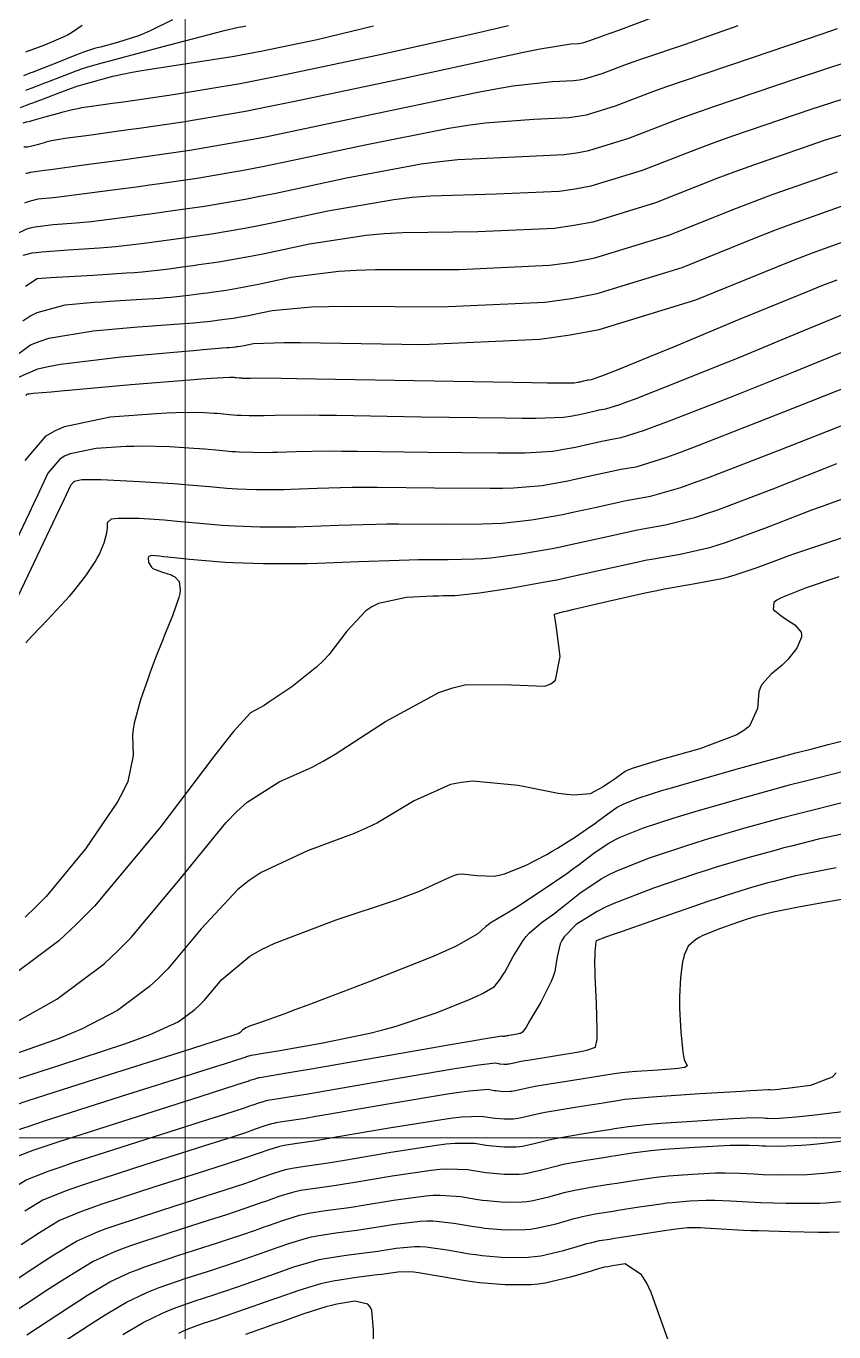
# Model space of a CAD drawing. Header units: metres. Extents: x 837475 to 838479, y 1189012 to 1191015.
# Drawn here: x 837667.1 to 837715, y 1190202.4 to 1190279.8 of the extents above; entities that cross this region are included whole.
import ezdxf

# ---------------------------------------------------------------- set-up
doc = ezdxf.new("R2010")
doc.units = ezdxf.units.M
doc.header["$LTSCALE"] = 0.3
doc.layers.add('COORD', color=7, linetype='Continuous', lineweight=20)
doc.layers.add('COTAS 10', color=1, linetype='Continuous')
doc.layers.add('COTAS INT', color=252, linetype='Continuous')

msp = doc.modelspace()

# ---------------------------------------------------------------- linework, layer by layer
at = {"layer": 'COORD'}
for p, q in [((837676.514, 1189013.872), (837676.514, 1191013.872)), ((837476.514, 1190213.872), (838476.514, 1190213.872))]:
    msp.add_line(p, q, dxfattribs=at)
at = {"layer": 'COTAS 10'}
for points in [[(837666.744, 1190275.005), (837667.134, 1190275.154), (837667.288, 1190275.213), (837667.464, 1190275.279), (837668.266, 1190275.582), (837669.065, 1190275.884), (837669.238, 1190275.949), (837669.39, 1190276.007), (837669.764, 1190276.152), (837670.045, 1190276.252), (837670.138, 1190276.282), (837670.237, 1190276.312), (837670.65, 1190276.431), (837671.168, 1190276.572), (837671.334, 1190276.617), (837671.509, 1190276.664), (837672.22, 1190276.855), (837673.363, 1190277.095), (837673.81, 1190277.174), (837674.313, 1190277.257), (837676.604, 1190277.604), (837679.409, 1190278.056), (837680.237, 1190278.207), (837681.087, 1190278.369), (837684.344, 1190279.045), (837687.678, 1190279.846)], [(837666.451, 1190267.486), (837667.106, 1190267.803), (837667.337, 1190267.869), (837667.588, 1190267.925), (837668.673, 1190268.051), (837670.044, 1190268.154), (837670.476, 1190268.197), (837670.93, 1190268.245), (837672.761, 1190268.471), (837674.713, 1190268.736), (837675.245, 1190268.809), (837675.772, 1190268.882), (837677.644, 1190269.147), (837680.06, 1190269.564), (837680.93, 1190269.734), (837681.889, 1190269.927), (837686.078, 1190270.82), (837690.508, 1190271.65), (837691.617, 1190271.803), (837692.676, 1190271.923), (837696.078, 1190272.079), (837698.981, 1190272.211), (837699.725, 1190272.316), (837700.443, 1190272.45), (837702.821, 1190273.18), (837705.699, 1190274.287), (837706.732, 1190274.658), (837707.868, 1190275.059), (837712.821, 1190276.74), (837717.405, 1190278.246)], [(837666.571, 1190258.972), (837667.772, 1190259.503), (837668.379, 1190259.638), (837669.104, 1190259.769), (837672.71, 1190260.201), (837676.293, 1190260.525), (837677.004, 1190260.589), (837677.592, 1190260.641), (837678.7, 1190260.732), (837678.985, 1190260.75), (837679.055, 1190260.755), (837679.122, 1190260.761), (837679.33, 1190260.784), (837679.511, 1190260.809), (837679.56, 1190260.815), (837679.609, 1190260.822), (837679.782, 1190260.847), (837680.006, 1190260.885), (837680.086, 1190260.901), (837680.175, 1190260.919), (837680.563, 1190261.002), (837682.364, 1190261.051), (837683.344, 1190261.048), (837684.532, 1190261.037), (837690.563, 1190260.939), (837697.548, 1190261.257), (837699.338, 1190261.508), (837701.066, 1190261.831), (837706.79, 1190263.587), (837711.558, 1190265.535), (837712.685, 1190265.979), (837713.727, 1190266.381), (837716.79, 1190267.486)], [(837667.049, 1190243.237), (837667.211, 1190243.423), (837667.404, 1190243.635), (837668.35, 1190244.62), (837669.394, 1190245.719), (837669.647, 1190246.004), (837669.885, 1190246.28), (837670.615, 1190247.205), (837671.163, 1190248.036), (837671.286, 1190248.252), (837671.397, 1190248.463), (837671.692, 1190249.174), (837671.853, 1190249.769), (837671.878, 1190249.907), (837671.895, 1190250.032), (837671.888, 1190250.385), (837672.139, 1190250.589), (837672.32, 1190250.62), (837672.548, 1190250.641), (837673.771, 1190250.624), (837675.257, 1190250.526), (837675.651, 1190250.495), (837676.037, 1190250.463), (837677.369, 1190250.335), (837678.695, 1190250.218), (837679.077, 1190250.193), (837679.467, 1190250.171), (837680.931, 1190250.12), (837682.561, 1190250.116), (837683.055, 1190250.124), (837683.568, 1190250.136), (837685.574, 1190250.213), (837687.808, 1190250.286), (837688.464, 1190250.296), (837689.137, 1190250.301), (837691.7, 1190250.281), (837694.146, 1190250.289), (837694.743, 1190250.312), (837695.307, 1190250.343), (837697.055, 1190250.529), (837698.573, 1190250.795), (837698.991, 1190250.876), (837699.408, 1190250.96), (837700.907, 1190251.292), (837702.307, 1190251.607), (837702.662, 1190251.68), (837703.002, 1190251.747), (837704.112, 1190251.942), (837705.9, 1190252.453), (837706.668, 1190252.72), (837707.553, 1190253.042), (837711.736, 1190254.659), (837715.807, 1190256.274)], [(837665.486, 1190217.026), (837669.134, 1190218.192), (837672.926, 1190219.444), (837673.733, 1190219.732), (837674.436, 1190219.996), (837676.096, 1190220.738), (837677.083, 1190221.476), (837677.361, 1190221.737), (837677.641, 1190222.022), (837678.67, 1190223.256), (837680.346, 1190224.646), (837681.034, 1190225.03), (837681.819, 1190225.414), (837685.466, 1190226.796), (837689.038, 1190227.993), (837689.776, 1190228.261), (837690.405, 1190228.501), (837691.773, 1190229.135), (837692.488, 1190229.457), (837692.705, 1190229.5), (837692.931, 1190229.523), (837693.817, 1190229.44), (837694.831, 1190229.398), (837695.137, 1190229.447), (837695.455, 1190229.523), (837696.696, 1190230.016), (837697.952, 1190230.684), (837698.279, 1190230.87), (837698.596, 1190231.056), (837699.669, 1190231.731), (837700.577, 1190232.352), (837700.791, 1190232.504), (837700.989, 1190232.648), (837701.569, 1190233.096), (837702.135, 1190233.476), (837702.325, 1190233.578), (837702.529, 1190233.677), (837703.384, 1190234.021), (837704.85, 1190234.486), (837705.439, 1190234.661), (837706.108, 1190234.857), (837709.185, 1190235.732), (837712.734, 1190236.7), (837713.7, 1190236.954), (837714.659, 1190237.202), (837718.065, 1190238.048)], [(837718.912, 1190228.625), (837714.424, 1190227.826), (837713.534, 1190227.665), (837712.797, 1190227.531), (837711.406, 1190227.264), (837711.006, 1190227.165), (837710.893, 1190227.136), (837710.78, 1190227.106), (837710.363, 1190226.992), (837709.784, 1190226.813), (837709.568, 1190226.742), (837709.327, 1190226.661), (837708.259, 1190226.292), (837707.22, 1190225.868), (837706.998, 1190225.753), (837706.805, 1190225.639), (837706.347, 1190225.235), (837706.112, 1190224.707), (837706.059, 1190224.515), (837706.012, 1190224.304), (837705.887, 1190223.373), (837705.835, 1190222.234), (837705.834, 1190221.891), (837705.839, 1190221.535), (837705.904, 1190220.15), (837706.026, 1190218.951), (837706.066, 1190218.713), (837706.109, 1190218.516), (837706.287, 1190218.144), (837706.142, 1190218.04), (837705.981, 1190218.011), (837705.768, 1190217.983), (837704.56, 1190217.883), (837703.283, 1190217.799), (837703.026, 1190217.78), (837702.81, 1190217.764), (837702.382, 1190217.725), (837701.845, 1190217.641), (837701.221, 1190217.543), (837699.503, 1190217.273), (837697.743, 1190216.987), (837697.376, 1190216.923), (837697.061, 1190216.866), (837696.357, 1190216.713), (837695.99, 1190216.629), (837695.888, 1190216.615), (837695.786, 1190216.605), (837695.415, 1190216.602), (837695.044, 1190216.634), (837694.943, 1190216.647), (837694.841, 1190216.66), (837694.48, 1190216.723), (837693.349, 1190216.634), (837692.763, 1190216.552), (837692.059, 1190216.446), (837688.53, 1190215.858), (837684.972, 1190215.244), (837684.249, 1190215.122), (837683.641, 1190215.021), (837682.39, 1190214.829), (837681.893, 1190214.752), (837681.759, 1190214.723), (837681.627, 1190214.692), (837681.165, 1190214.552), (837680.715, 1190214.393), (837680.592, 1190214.349), (837680.468, 1190214.306), (837680.025, 1190214.151), (837678.859, 1190213.77), (837678.28, 1190213.585), (837677.589, 1190213.364), (837674.169, 1190212.28), (837670.711, 1190211.157), (837669.996, 1190210.912), (837669.387, 1190210.697), (837668.066, 1190210.16), (837667, 1190209.509)], [(837668.788, 1190201.436), (837670.835, 1190202.776), (837671.314, 1190203.08), (837671.754, 1190203.356), (837673.027, 1190204.108), (837674.191, 1190204.669), (837674.562, 1190204.823), (837674.956, 1190204.977), (837676.555, 1190205.53), (837678.15, 1190206.041), (837678.541, 1190206.169), (837678.91, 1190206.291), (837680.058, 1190206.68), (837681.066, 1190207.034), (837681.347, 1190207.132), (837681.629, 1190207.232), (837682.653, 1190207.594), (837683.706, 1190207.912), (837684.007, 1190207.984), (837684.311, 1190208.049), (837685.443, 1190208.224), (837686.684, 1190208.382), (837687.057, 1190208.436), (837687.443, 1190208.495), (837688.946, 1190208.742), (837690.45, 1190208.919), (837690.836, 1190208.933), (837691.21, 1190208.932), (837692.452, 1190208.8), (837693.62, 1190208.599), (837693.946, 1190208.554), (837694.274, 1190208.514), (837695.469, 1190208.41), (837696.668, 1190208.42), (837696.998, 1190208.452), (837697.327, 1190208.498), (837698.51, 1190208.769), (837699.581, 1190209.074), (837699.841, 1190209.141), (837700.084, 1190209.2), (837700.829, 1190209.35), (837701.617, 1190209.475), (837701.889, 1190209.518), (837702.182, 1190209.564), (837703.434, 1190209.764), (837704.749, 1190209.956), (837705.083, 1190209.998), (837705.403, 1190210.035), (837706.449, 1190210.128), (837707.403, 1190210.164), (837707.665, 1190210.165), (837707.926, 1190210.162), (837708.861, 1190210.119), (837709.932, 1190210.057), (837710.28, 1190210.041), (837710.649, 1190210.027), (837712.164, 1190209.982), (837713.738, 1190209.98), (837714.144, 1190209.993), (837714.536, 1190210.012), (837715.847, 1190210.128)]]:
    msp.add_lwpolyline(points, dxfattribs=at)
at = {"layer": 'COTAS INT'}
for points in [[(837675.758, 1190280.205), (837674.438, 1190279.552), (837674.081, 1190279.4), (837673.728, 1190279.26), (837672.486, 1190278.855), (837671.49, 1190278.589), (837671.292, 1190278.537), (837671.128, 1190278.493), (837670.82, 1190278.41), (837670.47, 1190278.28), (837670.281, 1190278.207), (837670.051, 1190278.118), (837668.887, 1190277.66), (837667.715, 1190277.198), (837667.481, 1190277.106), (837667.286, 1190277.03), (837666.907, 1190276.882)], [(837704.306, 1190280.365), (837702.208, 1190279.56), (837701.305, 1190279.254), (837701.103, 1190279.183), (837700.921, 1190279.119), (837700.44, 1190278.935), (837700.069, 1190278.821), (837699.957, 1190278.8), (837699.841, 1190278.784), (837699.388, 1190278.763), (837697.563, 1190278.455), (837696.582, 1190278.256), (837695.394, 1190278.01), (837689.388, 1190276.711), (837682.917, 1190275.331), (837681.437, 1190275.033), (837680.092, 1190274.771), (837676.361, 1190274.127), (837673.771, 1190273.759), (837673.146, 1190273.671), (837672.562, 1190273.59), (837670.783, 1190273.346), (837669.521, 1190273.173), (837669.263, 1190273.136), (837669.044, 1190273.103), (837668.581, 1190273.024), (837668.325, 1190272.959), (837668.236, 1190272.935), (837668.14, 1190272.909), (837667.729, 1190272.792), (837667.328, 1190272.688), (837667.238, 1190272.669), (837667.157, 1190272.655), (837666.942, 1190272.641)], [(837666.904, 1190274.088), (837667.092, 1190274.157), (837667.318, 1190274.198), (837667.433, 1190274.227), (837667.571, 1190274.263), (837668.261, 1190274.457), (837669.009, 1190274.67), (837669.184, 1190274.718), (837669.345, 1190274.761), (837669.811, 1190274.88), (837670.233, 1190274.968), (837670.367, 1190274.992), (837670.508, 1190275.015), (837671.078, 1190275.099), (837672.198, 1190275.255), (837672.686, 1190275.324), (837673.251, 1190275.404), (837675.933, 1190275.787), (837679.761, 1190276.431), (837681.048, 1190276.677), (837682.433, 1190276.951), (837688.258, 1190278.184), (837693.643, 1190279.389), (837694.752, 1190279.646), (837695.694, 1190279.87)], [(837667, 1190269.352), (837667.184, 1190269.431), (837667.778, 1190269.573), (837668.667, 1190269.657), (837669.037, 1190269.7), (837669.462, 1190269.751), (837671.447, 1190270.009), (837673.754, 1190270.321), (837674.382, 1190270.408), (837675.005, 1190270.494), (837677.216, 1190270.807), (837680.071, 1190271.3), (837681.099, 1190271.5), (837682.232, 1190271.728), (837687.181, 1190272.784), (837692.137, 1190273.77), (837693.272, 1190273.954), (837694.305, 1190274.1), (837697.181, 1190274.307), (837699.268, 1190274.402), (837699.802, 1190274.477), (837700.318, 1190274.574), (837702.028, 1190275.098), (837704.242, 1190275.942), (837705.076, 1190276.24), (837706.006, 1190276.565), (837710.165, 1190277.972), (837714.298, 1190279.369), (837715.212, 1190279.688)], [(837670.39, 1190279.871), (837669.757, 1190279.422), (837669.528, 1190279.296), (837669.275, 1190279.169), (837668.166, 1190278.708), (837667.023, 1190278.288)], [(837667.047, 1190276.027), (837667.587, 1190276.232), (837668.176, 1190276.457), (837668.36, 1190276.528), (837668.553, 1190276.603), (837669.326, 1190276.906), (837670.048, 1190277.185), (837670.209, 1190277.244), (837670.354, 1190277.296), (837670.735, 1190277.421), (837671.586, 1190277.649), (837672.026, 1190277.767), (837672.555, 1190277.908), (837675.204, 1190278.615), (837677.852, 1190279.315), (837678.38, 1190279.452), (837678.819, 1190279.564), (837679.663, 1190279.763), (837679.941, 1190279.807), (837680.023, 1190279.822), (837680.108, 1190279.838)], [(837667.055, 1190271.099), (837667.094, 1190271.102), (837667.108, 1190271.104), (837667.125, 1190271.108), (837667.197, 1190271.126), (837667.271, 1190271.147), (837667.288, 1190271.152), (837667.304, 1190271.157), (837667.351, 1190271.168), (837667.854, 1190271.239), (837668.159, 1190271.28), (837668.534, 1190271.331), (837670.487, 1190271.593), (837672.925, 1190271.924), (837673.607, 1190272.019), (837674.292, 1190272.114), (837676.788, 1190272.467), (837680.081, 1190273.035), (837681.268, 1190273.267), (837682.574, 1190273.53), (837688.285, 1190274.748), (837693.765, 1190275.89), (837694.927, 1190276.105), (837695.934, 1190276.277), (837698.285, 1190276.535), (837699.554, 1190276.593), (837699.88, 1190276.639), (837700.194, 1190276.698), (837701.234, 1190277.017), (837702.582, 1190277.53), (837703.089, 1190277.712), (837703.655, 1190277.91), (837706.186, 1190278.766), (837709.302, 1190279.867)], [(837717.849, 1190276.241), (837713.615, 1190274.889), (837709.039, 1190273.323), (837707.923, 1190272.923), (837706.871, 1190272.536), (837703.615, 1190271.261), (837700.568, 1190270.326), (837699.648, 1190270.154), (837698.694, 1190270.02), (837694.975, 1190269.851), (837691.048, 1190269.746), (837689.963, 1190269.652), (837688.879, 1190269.53), (837684.975, 1190268.856), (837681.546, 1190268.125), (837680.762, 1190267.967), (837680.049, 1190267.828), (837678.071, 1190267.487), (837676.539, 1190267.27), (837676.108, 1190267.21), (837675.673, 1190267.15), (837674.075, 1190266.934), (837672.398, 1190266.74), (837671.914, 1190266.694), (837671.421, 1190266.652), (837669.568, 1190266.529), (837667.992, 1190266.42), (837667.674, 1190266.386), (837667.407, 1190266.351), (837666.87, 1190266.212)], [(837718.292, 1190274.237), (837714.409, 1190273.038), (837710.211, 1190271.587), (837709.113, 1190271.187), (837708.043, 1190270.786), (837704.409, 1190269.343), (837700.692, 1190268.202), (837699.57, 1190267.993), (837698.408, 1190267.83), (837693.872, 1190267.623), (837689.419, 1190267.569), (837688.308, 1190267.501), (837687.25, 1190267.41), (837683.872, 1190266.893), (837681.203, 1190266.324), (837680.593, 1190266.2), (837680.038, 1190266.092), (837678.499, 1190265.827), (837677.307, 1190265.658), (837676.971, 1190265.612), (837676.632, 1190265.565), (837675.389, 1190265.396), (837673.957, 1190265.239), (837673.499, 1190265.199), (837673.016, 1190265.161), (837671.05, 1190265.038), (837669.241, 1190264.94), (837668.855, 1190264.917), (837668.521, 1190264.897), (837667.729, 1190264.841), (837667.029, 1190264.376)], [(837666.882, 1190262.338), (837667.294, 1190262.612), (837667.72, 1190262.841), (837669.39, 1190263.294), (837671.112, 1190263.44), (837671.572, 1190263.474), (837672.025, 1190263.507), (837673.6, 1190263.603), (837675.006, 1190263.691), (837675.351, 1190263.718), (837675.678, 1190263.746), (837676.702, 1190263.859), (837677.592, 1190263.98), (837677.834, 1190264.013), (837678.074, 1190264.046), (837678.927, 1190264.167), (837680.027, 1190264.357), (837680.424, 1190264.434), (837680.86, 1190264.522), (837682.769, 1190264.929), (837685.622, 1190265.291), (837686.653, 1190265.35), (837687.79, 1190265.392), (837692.769, 1190265.395), (837698.121, 1190265.639), (837699.493, 1190265.831), (837700.817, 1190266.079), (837705.202, 1190267.424), (837709.215, 1190269.036), (837710.304, 1190269.451), (837711.383, 1190269.852), (837715.202, 1190271.188)], [(837666.047, 1190259.974), (837667.327, 1190260.92), (837667.836, 1190261.125), (837668.412, 1190261.305), (837671.05, 1190261.747), (837673.702, 1190261.983), (837674.288, 1190262.032), (837674.808, 1190262.074), (837676.15, 1190262.167), (837676.995, 1190262.22), (837677.203, 1190262.237), (837677.4, 1190262.254), (837678.016, 1190262.321), (837678.551, 1190262.394), (837678.697, 1190262.414), (837678.841, 1190262.434), (837679.354, 1190262.507), (837680.016, 1190262.621), (837680.255, 1190262.667), (837680.518, 1190262.72), (837681.666, 1190262.965), (837683.993, 1190263.171), (837684.999, 1190263.199), (837686.161, 1190263.215), (837691.666, 1190263.167), (837697.834, 1190263.448), (837699.415, 1190263.67), (837700.942, 1190263.955), (837705.996, 1190265.506), (837710.386, 1190267.285), (837711.494, 1190267.715), (837712.555, 1190268.116), (837715.996, 1190269.337)], [(837715.173, 1190264.76), (837714.323, 1190264.43), (837713.394, 1190264.062), (837709.376, 1190262.417), (837705.513, 1190260.809), (837704.681, 1190260.464), (837703.952, 1190260.163), (837702.178, 1190259.44), (837701.264, 1190259.083), (837701.077, 1190259.013), (837700.919, 1190258.955), (837700.586, 1190258.851), (837700.428, 1190258.824), (837700.379, 1190258.814), (837700.329, 1190258.804), (837700.129, 1190258.759), (837699.916, 1190258.711), (837699.856, 1190258.699), (837699.797, 1190258.688), (837699.58, 1190258.65), (837697.995, 1190258.648), (837697.072, 1190258.659), (837695.94, 1190258.675), (837690.104, 1190258.776), (837684.265, 1190258.881), (837683.13, 1190258.9), (837682.206, 1190258.915), (837680.608, 1190258.932), (837680.389, 1190258.924), (837680.333, 1190258.922), (837680.279, 1190258.921), (837680.102, 1190258.922), (837679.942, 1190258.927), (837679.899, 1190258.93), (837679.858, 1190258.932), (837679.713, 1190258.945), (837679.538, 1190258.961), (837679.478, 1190258.965), (837679.412, 1190258.97), (837679.129, 1190258.988), (837678.041, 1190258.929), (837677.467, 1190258.886), (837676.774, 1190258.831), (837673.289, 1190258.535), (837669.809, 1190258.23), (837669.12, 1190258.169), (837668.549, 1190258.119), (837667.482, 1190258.025), (837667.245, 1190258), (837667.199, 1190257.994), (837667.161, 1190257.988), (837667.094, 1190257.97), (837667.08, 1190257.95), (837667.076, 1190257.944), (837667.071, 1190257.937), (837667.052, 1190257.907)], [(837667.003, 1190254.058), (837668.254, 1190255.513), (837668.767, 1190255.814), (837669.351, 1190256.072), (837672.061, 1190256.637), (837674.807, 1190256.85), (837675.414, 1190256.886), (837675.954, 1190256.912), (837677.352, 1190256.922), (837678.211, 1190256.868), (837678.412, 1190256.854), (837678.596, 1190256.84), (837679.127, 1190256.793), (837679.567, 1190256.754), (837679.694, 1190256.745), (837679.823, 1190256.738), (837680.309, 1190256.721), (837680.85, 1190256.72), (837681.014, 1190256.723), (837681.184, 1190256.727), (837681.85, 1190256.752), (837683.606, 1190256.758), (837684.464, 1190256.749), (837685.483, 1190256.736), (837690.503, 1190256.652), (837695.491, 1190256.579), (837696.49, 1190256.572), (837697.323, 1190256.572), (837698.949, 1190256.62), (837699.491, 1190256.714), (837699.64, 1190256.743), (837699.789, 1190256.773), (837700.324, 1190256.892), (837700.823, 1190257.004), (837700.95, 1190257.03), (837701.071, 1190257.055), (837701.468, 1190257.124), (837702.3, 1190257.384), (837702.696, 1190257.528), (837703.164, 1190257.703), (837705.453, 1190258.597), (837708.268, 1190259.73), (837709.067, 1190260.055), (837709.875, 1190260.386), (837712.865, 1190261.623), (837715.563, 1190262.728)], [(837717.733, 1190261.394), (837714.238, 1190259.963), (837713.454, 1190259.646), (837712.584, 1190259.296), (837708.729, 1190257.755), (837705.064, 1190256.324), (837704.315, 1190256.043), (837703.681, 1190255.812), (837702.349, 1190255.396), (837701.715, 1190255.286), (837701.521, 1190255.247), (837701.318, 1190255.205), (837700.518, 1190255.025), (837699.662, 1190254.836), (837699.424, 1190254.787), (837699.185, 1190254.741), (837698.318, 1190254.59), (837696.651, 1190254.496), (837695.908, 1190254.485), (837695.043, 1190254.482), (837690.902, 1190254.529), (837686.701, 1190254.591), (837685.797, 1190254.598), (837685.007, 1190254.6), (837683.091, 1190254.573), (837681.979, 1190254.53), (837681.694, 1190254.523), (837681.42, 1190254.519), (837680.516, 1190254.521), (837679.704, 1190254.549), (837679.488, 1190254.561), (837679.276, 1190254.575), (837678.541, 1190254.64), (837677.654, 1190254.72), (837677.346, 1190254.743), (837677.011, 1190254.767), (837675.575, 1190254.856), (837673.927, 1190254.899), (837673.457, 1190254.894), (837672.982, 1190254.881), (837671.219, 1190254.773), (837669.685, 1190254.453), (837669.354, 1190254.307), (837669.064, 1190254.136), (837668.355, 1190253.313), (837667.739, 1190251.976), (837667.507, 1190251.482), (837667.248, 1190250.935), (837666.094, 1190248.509)], [(837716.9, 1190258.863), (837712.004, 1190256.913), (837706.965, 1190254.944), (837705.934, 1190254.558), (837705.062, 1190254.241), (837703.231, 1190253.669), (837702.358, 1190253.516), (837702.091, 1190253.463), (837701.812, 1190253.406), (837700.713, 1190253.159), (837699.535, 1190252.898), (837699.207, 1190252.831), (837698.879, 1190252.768), (837697.686, 1190252.559), (837695.979, 1190252.419), (837695.326, 1190252.399), (837694.594, 1190252.386), (837691.301, 1190252.405), (837687.919, 1190252.446), (837687.131, 1190252.447), (837686.408, 1190252.443), (837684.333, 1190252.393), (837682.773, 1190252.333), (837682.375, 1190252.324), (837681.99, 1190252.317), (837680.724, 1190252.32), (837679.586, 1190252.36), (837679.283, 1190252.377), (837678.985, 1190252.396), (837677.955, 1190252.487), (837676.711, 1190252.599), (837676.28, 1190252.632), (837675.81, 1190252.665), (837673.799, 1190252.79), (837671.899, 1190252.887), (837671.501, 1190252.902), (837671.157, 1190252.913), (837670.377, 1190252.909), (837670.018, 1190252.834), (837669.941, 1190252.8), (837669.873, 1190252.76), (837669.708, 1190252.567), (837669.31, 1190251.724), (837669.095, 1190251.274), (837668.836, 1190250.731), (837667.523, 1190247.984), (837666.214, 1190245.234)], [(837715.139, 1190253.848), (837714.458, 1190253.585), (837711.301, 1190252.339), (837708.08, 1190251.116), (837707.359, 1190250.866), (837706.712, 1190250.655), (837704.994, 1190250.214), (837703.645, 1190249.978), (837703.232, 1190249.896), (837702.802, 1190249.807), (837701.102, 1190249.425), (837699.282, 1190249.022), (837698.775, 1190248.92), (837698.267, 1190248.821), (837696.424, 1190248.499), (837694.635, 1190248.267), (837694.161, 1190248.225), (837693.697, 1190248.193), (837692.099, 1190248.158), (837690.355, 1190248.156), (837689.798, 1190248.145), (837689.209, 1190248.129), (837686.816, 1190248.033), (837684.362, 1190247.94), (837683.735, 1190247.925), (837683.131, 1190247.915), (837681.138, 1190247.92), (837679.348, 1190247.982), (837678.872, 1190248.008), (837678.404, 1190248.039), (837676.783, 1190248.182), (837675.481, 1190248.321), (837675.215, 1190248.348), (837674.989, 1190248.371), (837674.512, 1190248.414), (837674.355, 1190248.359), (837674.332, 1190248.32), (837674.317, 1190248.272), (837674.334, 1190248.01), (837674.506, 1190247.722), (837674.588, 1190247.656), (837674.686, 1190247.597), (837675.164, 1190247.433), (837675.667, 1190247.272), (837675.78, 1190247.214), (837675.882, 1190247.15), (837676.155, 1190246.87), (837676.213, 1190246.364), (837676.179, 1190246.157), (837676.124, 1190245.921), (837675.744, 1190244.829), (837675.281, 1190243.685), (837675.173, 1190243.417), (837675.074, 1190243.17), (837674.789, 1190242.454), (837674.506, 1190241.704), (837674.409, 1190241.436), (837674.303, 1190241.141), (837673.852, 1190239.86), (837673.48, 1190238.468), (837673.423, 1190238.105), (837673.388, 1190237.751), (837673.428, 1190236.553), (837673.098, 1190235.012), (837672.829, 1190234.442), (837672.482, 1190233.81), (837670.59, 1190231.011), (837668.256, 1190228.193), (837667.631, 1190227.549), (837667.016, 1190226.963)], [(837715.759, 1190251.853), (837714.17, 1190251.293), (837713.656, 1190251.102), (837713.109, 1190250.895), (837710.865, 1190250.019), (837708.607, 1190249.189), (837708.051, 1190249.012), (837707.525, 1190248.857), (837705.875, 1190248.487), (837704.289, 1190248.209), (837703.803, 1190248.113), (837703.296, 1190248.008), (837701.296, 1190247.558), (837699.155, 1190247.084), (837698.559, 1190246.964), (837697.961, 1190246.848), (837695.793, 1190246.469), (837693.963, 1190246.19), (837693.579, 1190246.138), (837693.248, 1190246.096), (837692.498, 1190246.034), (837691.816, 1190246.023), (837691.527, 1190246.013), (837691.196, 1190246), (837689.642, 1190245.93), (837687.983, 1190245.57), (837687.586, 1190245.374), (837687.215, 1190245.137), (837686.102, 1190243.933), (837685.029, 1190242.528), (837684.685, 1190242.164), (837684.321, 1190241.81), (837682.833, 1190240.625), (837681.471, 1190239.71), (837681.185, 1190239.527), (837680.939, 1190239.374), (837680.381, 1190239.079), (837679.373, 1190237.974), (837678.843, 1190237.312), (837678.205, 1190236.495), (837674.992, 1190232.258), (837671.119, 1190227.613), (837670.065, 1190226.539), (837669.018, 1190225.558), (837665.3, 1190222.78)], [(837666.355, 1190220.677), (837668.899, 1190222.099), (837671.706, 1190224.197), (837672.497, 1190224.938), (837673.293, 1190225.749), (837676.218, 1190229.257), (837678.918, 1190232.546), (837679.573, 1190233.218), (837680.189, 1190233.788), (837682.076, 1190234.984), (837684.034, 1190235.853), (837684.694, 1190236.215), (837685.404, 1190236.63), (837688.393, 1190238.569), (837691.559, 1190240.292), (837692.381, 1190240.571), (837693.18, 1190240.765), (837695.865, 1190240.748), (837697.848, 1190240.657), (837698.204, 1190240.802), (837698.475, 1190241.022), (837698.758, 1190242.434), (837698.545, 1190243.965), (837698.505, 1190244.259), (837698.472, 1190244.497), (837698.423, 1190244.891), (837698.424, 1190244.916), (837698.424, 1190244.922), (837698.423, 1190244.927), (837698.417, 1190244.944), (837698.886, 1190245.068), (837699.186, 1190245.141), (837699.558, 1190245.231), (837701.514, 1190245.697), (837703.799, 1190246.211), (837704.379, 1190246.331), (837704.936, 1190246.441), (837706.757, 1190246.76), (837708.337, 1190247.059), (837708.742, 1190247.158), (837709.133, 1190247.263), (837710.43, 1190247.699), (837711.761, 1190248.205), (837712.173, 1190248.355), (837712.605, 1190248.508), (837714.324, 1190249.096), (837716.093, 1190249.693)], [(837715.274, 1190247.144), (837713.345, 1190246.491), (837711.858, 1190245.9), (837711.611, 1190245.758), (837711.435, 1190245.624), (837711.393, 1190245.218), (837711.846, 1190244.866), (837711.983, 1190244.768), (837712.124, 1190244.669), (837712.674, 1190244.306), (837713.044, 1190243.87), (837713.072, 1190243.725), (837713.068, 1190243.569), (837712.783, 1190242.919), (837712.249, 1190242.244), (837712.087, 1190242.074), (837711.919, 1190241.91), (837711.263, 1190241.375), (837710.716, 1190240.764), (837710.617, 1190240.552), (837710.542, 1190240.322), (837710.459, 1190239.338), (837709.976, 1190238.299), (837709.648, 1190238.034), (837709.236, 1190237.78), (837707.046, 1190236.947), (837704.772, 1190236.305), (837704.307, 1190236.171), (837703.913, 1190236.057), (837703.085, 1190235.804), (837702.758, 1190235.673), (837702.68, 1190235.635), (837702.607, 1190235.596), (837702.39, 1190235.45), (837702.169, 1190235.279), (837702.093, 1190235.224), (837702.011, 1190235.166), (837701.663, 1190234.928), (837701.253, 1190234.67), (837701.131, 1190234.598), (837701.006, 1190234.527), (837700.526, 1190234.272), (837699.565, 1190234.193), (837699.137, 1190234.234), (837698.638, 1190234.302), (837696.254, 1190234.772), (837693.578, 1190235.025), (837692.896, 1190234.955), (837692.24, 1190234.825), (837690.083, 1190233.852), (837687.905, 1190232.565), (837687.235, 1190232.238), (837686.536, 1190231.923), (837683.771, 1190230.89), (837681.004, 1190229.601), (837680.304, 1190229.124), (837679.632, 1190228.596), (837677.444, 1190226.256), (837675.467, 1190223.886), (837674.929, 1190223.338), (837674.395, 1190222.837), (837672.497, 1190221.419), (837670.395, 1190220.337), (837669.732, 1190220.047), (837669.033, 1190219.762), (837666.216, 1190218.769)], [(837716.733, 1190235.892), (837713.929, 1190235.195), (837713.139, 1190234.99), (837712.343, 1190234.781), (837709.42, 1190233.984), (837706.74, 1190233.212), (837706.096, 1190233.018), (837705.495, 1190232.833), (837703.683, 1190232.238), (837702.3, 1190231.682), (837701.97, 1190231.521), (837701.663, 1190231.357), (837700.747, 1190230.742), (837699.809, 1190230.017), (837699.489, 1190229.785), (837699.143, 1190229.538), (837697.675, 1190228.534), (837696.273, 1190227.611), (837695.969, 1190227.417), (837695.702, 1190227.249), (837695.041, 1190226.862), (837694.604, 1190226.595), (837694.478, 1190226.502), (837694.349, 1190226.4), (837693.867, 1190225.966), (837692.591, 1190225.239), (837691.963, 1190224.953), (837691.216, 1190224.631), (837687.524, 1190223.161), (837683.79, 1190221.742), (837683.016, 1190221.452), (837682.356, 1190221.206), (837680.908, 1190220.687), (837680.32, 1190220.481), (837680.201, 1190220.433), (837680.101, 1190220.388), (837679.896, 1190220.255), (837679.815, 1190220.158), (837679.793, 1190220.136), (837679.771, 1190220.116), (837679.694, 1190220.058), (837678.476, 1190219.656), (837677.735, 1190219.418), (837676.819, 1190219.126), (837672.053, 1190217.614), (837667.238, 1190216.076), (837666.292, 1190215.768)], [(837666.506, 1190214.314), (837667.257, 1190214.566), (837668.164, 1190214.865), (837672.737, 1190216.329), (837677.253, 1190217.758), (837678.123, 1190218.034), (837678.829, 1190218.258), (837680.006, 1190218.633), (837680.109, 1190218.669), (837680.138, 1190218.679), (837680.167, 1190218.69), (837680.272, 1190218.727), (837680.38, 1190218.759), (837680.411, 1190218.767), (837680.442, 1190218.773), (837680.559, 1190218.791), (837681.246, 1190218.905), (837681.638, 1190218.972), (837682.116, 1190219.055), (837684.571, 1190219.481), (837687.465, 1190220.081), (837688.221, 1190220.273), (837688.956, 1190220.477), (837691.447, 1190221.306), (837693.407, 1190222.092), (837693.808, 1190222.268), (837694.147, 1190222.427), (837694.862, 1190222.851), (837695.221, 1190223.308), (837695.336, 1190223.488), (837695.459, 1190223.691), (837695.96, 1190224.616), (837696.547, 1190225.579), (837696.724, 1190225.806), (837696.906, 1190226.016), (837697.616, 1190226.629), (837698.426, 1190227.203), (837698.672, 1190227.388), (837698.927, 1190227.584), (837699.925, 1190228.387), (837701.191, 1190229.238), (837701.615, 1190229.464), (837702.071, 1190229.686), (837703.982, 1190230.455), (837706.14, 1190231.18), (837706.753, 1190231.375), (837707.371, 1190231.567), (837709.656, 1190232.236), (837711.952, 1190232.862), (837712.577, 1190233.027), (837713.198, 1190233.187), (837715.401, 1190233.735)], [(837716.024, 1190232.004), (837714.069, 1190231.578), (837712.467, 1190231.18), (837712.016, 1190231.063), (837711.561, 1190230.943), (837709.892, 1190230.488), (837708.002, 1190229.922), (837707.409, 1190229.732), (837706.786, 1190229.528), (837704.28, 1190228.672), (837701.933, 1190227.766), (837701.409, 1190227.53), (837700.94, 1190227.301), (837699.7, 1190226.527), (837698.99, 1190225.788), (837698.855, 1190225.581), (837698.747, 1190225.373), (837698.578, 1190224.611), (837698.43, 1190223.73), (837698.335, 1190223.447), (837698.217, 1190223.146), (837697.595, 1190221.918), (837696.957, 1190220.827), (837696.83, 1190220.614), (837696.724, 1190220.439), (837696.516, 1190220.125), (837696.393, 1190220.064), (837696.339, 1190220.047), (837696.278, 1190220.031), (837695.987, 1190219.975), (837695.702, 1190219.929), (837695.644, 1190219.919), (837695.595, 1190219.911), (837695.495, 1190219.891), (837695.456, 1190219.882), (837695.444, 1190219.88), (837695.433, 1190219.879), (837695.393, 1190219.879), (837695.352, 1190219.882), (837695.341, 1190219.883), (837695.33, 1190219.885), (837695.291, 1190219.892), (837694.205, 1190219.714), (837693.534, 1190219.6), (837692.703, 1190219.457), (837683.984, 1190217.944), (837683.126, 1190217.797), (837682.423, 1190217.677), (837681.169, 1190217.47), (837680.926, 1190217.433), (837680.861, 1190217.419), (837680.796, 1190217.403), (837680.57, 1190217.335), (837680.35, 1190217.257), (837680.289, 1190217.236), (837680.229, 1190217.215), (837680.012, 1190217.139), (837678.839, 1190216.762), (837678.175, 1190216.551), (837677.365, 1190216.294), (837673.215, 1190214.98), (837669.013, 1190213.629), (837668.17, 1190213.348), (837667.466, 1190213.108), (837666.082, 1190212.581)], [(837666.139, 1190210.799), (837667.074, 1190211.37), (837668.427, 1190211.903), (837669.083, 1190212.13), (837669.862, 1190212.393), (837673.692, 1190213.63), (837677.477, 1190214.829), (837678.228, 1190215.068), (837678.849, 1190215.266), (837680.019, 1190215.645), (837680.349, 1190215.76), (837680.441, 1190215.793), (837680.533, 1190215.825), (837680.867, 1190215.943), (837681.212, 1190216.048), (837681.31, 1190216.071), (837681.41, 1190216.092), (837681.78, 1190216.15), (837683.032, 1190216.349), (837683.688, 1190216.459), (837684.478, 1190216.594), (837688.447, 1190217.281), (837692.381, 1190217.951), (837693.148, 1190218.076), (837693.777, 1190218.174), (837694.885, 1190218.307), (837695.086, 1190218.273), (837695.142, 1190218.265), (837695.198, 1190218.258), (837695.404, 1190218.24), (837695.61, 1190218.242), (837695.666, 1190218.248), (837695.723, 1190218.255), (837695.926, 1190218.302), (837696.432, 1190218.405), (837696.68, 1190218.448), (837696.974, 1190218.498), (837698.423, 1190218.73), (837699.861, 1190218.977), (837700.148, 1190219.035), (837700.386, 1190219.089), (837700.845, 1190219.248), (837700.94, 1190219.726), (837700.95, 1190219.98), (837700.952, 1190220.288), (837700.901, 1190221.842), (837700.829, 1190223.467), (837700.819, 1190223.819), (837700.813, 1190224.129), (837700.828, 1190224.898), (837700.865, 1190225.301), (837700.875, 1190225.381), (837700.883, 1190225.447), (837700.909, 1190225.57), (837701.528, 1190225.807), (837701.911, 1190225.945), (837702.385, 1190226.114), (837704.858, 1190226.987), (837707.534, 1190227.911), (837708.136, 1190228.113), (837708.677, 1190228.291), (837710.128, 1190228.74), (837711.171, 1190229.025), (837711.455, 1190229.099), (837711.737, 1190229.172), (837712.738, 1190229.421), (837714.41, 1190229.767), (837715.116, 1190229.902)], [(837715.115, 1190217.716), (837714.888, 1190217.471), (837713.592, 1190216.965), (837712.227, 1190216.797), (837711.956, 1190216.765), (837711.731, 1190216.74), (837711.307, 1190216.701), (837711.197, 1190216.704), (837711.17, 1190216.705), (837711.145, 1190216.706), (837711.066, 1190216.711), (837710.408, 1190216.676), (837710.018, 1190216.653), (837709.536, 1190216.623), (837707.044, 1190216.466), (837704.487, 1190216.296), (837703.964, 1190216.257), (837703.521, 1190216.223), (837702.592, 1190216.133), (837701.913, 1190216.025), (837701.628, 1190215.98), (837701.3, 1190215.929), (837699.768, 1190215.689), (837698.211, 1190215.43), (837697.869, 1190215.367), (837697.565, 1190215.308), (837696.787, 1190215.124), (837696.258, 1190215.003), (837696.11, 1190214.982), (837695.962, 1190214.968), (837695.425, 1190214.963), (837694.89, 1190215.01), (837694.743, 1190215.028), (837694.597, 1190215.048), (837694.074, 1190215.138), (837692.921, 1190215.093), (837692.378, 1190215.028), (837691.737, 1190214.941), (837688.613, 1190214.435), (837685.466, 1190213.894), (837684.811, 1190213.785), (837684.249, 1190213.693), (837683.001, 1190213.508), (837682.377, 1190213.411), (837682.209, 1190213.375), (837682.043, 1190213.336), (837681.462, 1190213.16), (837680.898, 1190212.961), (837680.588, 1190212.851), (837680.032, 1190212.657), (837678.869, 1190212.274), (837678.332, 1190212.101), (837677.702, 1190211.9), (837674.646, 1190210.93), (837671.56, 1190209.921), (837670.91, 1190209.695), (837670.348, 1190209.491), (837669.058, 1190208.95), (837667.861, 1190208.218), (837667.358, 1190207.896), (837666.781, 1190207.522)], [(837664.521, 1190204.173), (837667.523, 1190206.155), (837668.164, 1190206.57), (837668.722, 1190206.928), (837670.051, 1190207.739), (837671.309, 1190208.286), (837671.823, 1190208.477), (837672.409, 1190208.685), (837675.123, 1190209.58), (837677.814, 1190210.435), (837678.384, 1190210.618), (837678.88, 1190210.778), (837680.038, 1190211.163), (837680.708, 1190211.397), (837680.894, 1190211.463), (837681.081, 1190211.528), (837681.76, 1190211.768), (837682.459, 1190211.98), (837682.658, 1190212.028), (837682.86, 1190212.071), (837683.611, 1190212.187), (837684.858, 1190212.366), (837685.372, 1190212.448), (837685.961, 1190212.544), (837688.697, 1190213.012), (837691.415, 1190213.435), (837691.992, 1190213.505), (837692.493, 1190213.553), (837693.669, 1190213.553), (837694.353, 1190213.436), (837694.544, 1190213.41), (837694.736, 1190213.386), (837695.436, 1190213.325), (837696.139, 1190213.331), (837696.332, 1190213.35), (837696.525, 1190213.377), (837697.218, 1190213.535), (837698.069, 1190213.749), (837698.362, 1190213.81), (837698.68, 1190213.873), (837700.033, 1190214.104), (837701.38, 1190214.315), (837701.693, 1190214.365), (837701.98, 1190214.41), (837702.803, 1190214.541), (837703.828, 1190214.656), (837704.243, 1190214.693), (837704.716, 1190214.73), (837706.896, 1190214.882), (837709.003, 1190215.009), (837709.429, 1190215.031), (837709.788, 1190215.048), (837710.515, 1190215.063), (837710.841, 1190215.044), (837710.947, 1190215.039), (837711.06, 1190215.035), (837711.522, 1190215.021), (837712.739, 1190215.114), (837713.328, 1190215.176), (837714.027, 1190215.255), (837717.458, 1190215.672)], [(837716.921, 1190213.824), (837714.197, 1190213.507), (837713.6, 1190213.448), (837713.072, 1190213.402), (837711.736, 1190213.341), (837710.923, 1190213.365), (837710.725, 1190213.373), (837710.538, 1190213.381), (837709.964, 1190213.415), (837709.167, 1190213.419), (837708.841, 1190213.409), (837708.47, 1190213.394), (837706.747, 1190213.297), (837704.945, 1190213.165), (837704.523, 1190213.128), (837704.135, 1190213.09), (837703.013, 1190212.948), (837702.048, 1190212.795), (837701.758, 1190212.749), (837701.459, 1190212.702), (837700.298, 1190212.52), (837699.148, 1190212.315), (837698.855, 1190212.254), (837698.573, 1190212.191), (837697.648, 1190211.947), (837696.792, 1190211.75), (837696.554, 1190211.717), (837696.315, 1190211.694), (837695.447, 1190211.686), (837694.582, 1190211.762), (837694.345, 1190211.791), (837694.108, 1190211.823), (837693.263, 1190211.969), (837692.066, 1190212.013), (837691.607, 1190211.981), (837691.093, 1190211.93), (837688.78, 1190211.589), (837686.455, 1190211.195), (837685.934, 1190211.111), (837685.466, 1190211.038), (837684.222, 1190210.866), (837683.344, 1190210.73), (837683.108, 1190210.68), (837682.875, 1190210.624), (837682.057, 1190210.377), (837681.264, 1190210.096), (837681.045, 1190210.019), (837680.827, 1190209.943), (837680.045, 1190209.668), (837678.89, 1190209.282), (837678.437, 1190209.135), (837677.926, 1190208.97), (837675.601, 1190208.23), (837673.258, 1190207.449), (837672.736, 1190207.259), (837672.269, 1190207.08), (837671.043, 1190206.529), (837669.654, 1190205.685), (837669.086, 1190205.321), (837668.437, 1190204.902), (837665.43, 1190202.919)], [(837667.109, 1190202.177), (837669.636, 1190203.839), (837670.2, 1190204.201), (837670.704, 1190204.52), (837672.035, 1190205.318), (837673.23, 1190205.875), (837673.649, 1190206.041), (837674.107, 1190206.213), (837676.078, 1190206.88), (837678.038, 1190207.506), (837678.489, 1190207.652), (837678.9, 1190207.787), (837680.051, 1190208.174), (837680.947, 1190208.488), (837681.196, 1190208.576), (837681.446, 1190208.664), (837682.355, 1190208.985), (837683.29, 1190209.268), (837683.557, 1190209.332), (837683.827, 1190209.389), (837684.832, 1190209.545), (837686.075, 1190209.71), (837686.496, 1190209.774), (837686.949, 1190209.845), (837688.863, 1190210.166), (837690.772, 1190210.425), (837691.222, 1190210.457), (837691.638, 1190210.472), (837692.858, 1190210.384), (837693.864, 1190210.211), (837694.145, 1190210.173), (837694.428, 1190210.138), (837695.458, 1190210.048), (837696.492, 1190210.057), (837696.776, 1190210.085), (837697.06, 1190210.124), (837698.079, 1190210.358), (837699.077, 1190210.633), (837699.348, 1190210.698), (837699.616, 1190210.758), (837700.564, 1190210.935), (837701.538, 1190211.088), (837701.823, 1190211.133), (837702.115, 1190211.18), (837703.224, 1190211.356), (837704.442, 1190211.523), (837704.803, 1190211.563), (837705.174, 1190211.6), (837706.598, 1190211.713), (837707.936, 1190211.779), (837708.253, 1190211.787), (837708.547, 1190211.791), (837709.412, 1190211.767), (837710.235, 1190211.719), (837710.502, 1190211.707), (837710.786, 1190211.696), (837711.95, 1190211.661), (837713.405, 1190211.691), (837713.872, 1190211.721), (837714.367, 1190211.76), (837716.384, 1190211.976)], [(837672.804, 1190202.191), (837674.019, 1190202.898), (837675.151, 1190203.463), (837675.475, 1190203.605), (837675.804, 1190203.741), (837677.032, 1190204.18), (837678.263, 1190204.577), (837678.594, 1190204.686), (837678.92, 1190204.795), (837680.064, 1190205.186), (837681.186, 1190205.579), (837681.812, 1190205.799), (837682.95, 1190206.202), (837684.122, 1190206.556), (837684.456, 1190206.636), (837684.795, 1190206.708), (837686.053, 1190206.903), (837687.292, 1190207.055), (837687.619, 1190207.099), (837687.938, 1190207.145), (837689.03, 1190207.319), (837690.128, 1190207.414), (837690.451, 1190207.409), (837690.782, 1190207.391), (837692.047, 1190207.215), (837693.375, 1190206.986), (837693.747, 1190206.936), (837694.12, 1190206.89), (837695.48, 1190206.771), (837696.844, 1190206.783), (837697.22, 1190206.82), (837697.595, 1190206.872), (837698.94, 1190207.18), (837700.086, 1190207.516), (837700.334, 1190207.585), (837700.553, 1190207.643), (837701.094, 1190207.766), (837701.697, 1190207.861), (837701.954, 1190207.902), (837702.25, 1190207.949), (837703.645, 1190208.172), (837705.056, 1190208.389), (837705.362, 1190208.433), (837705.632, 1190208.47), (837706.301, 1190208.543), (837706.87, 1190208.549), (837707.077, 1190208.543), (837707.306, 1190208.533), (837708.31, 1190208.471), (837709.629, 1190208.394), (837710.057, 1190208.375), (837710.512, 1190208.357), (837712.378, 1190208.302), (837714.071, 1190208.269), (837714.415, 1190208.265), (837714.706, 1190208.264), (837715.31, 1190208.28)], [(837705.259, 1190201.574), (837704.156, 1190204.692), (837703.865, 1190205.274), (837703.582, 1190205.734), (837702.613, 1190206.381), (837701.857, 1190206.26), (837701.585, 1190206.217), (837701.36, 1190206.181), (837701.021, 1190206.085), (837700.827, 1190206.028), (837700.59, 1190205.957), (837699.371, 1190205.591), (837697.862, 1190205.245), (837697.442, 1190205.187), (837697.021, 1190205.146), (837695.491, 1190205.133), (837693.966, 1190205.266), (837693.548, 1190205.317), (837693.131, 1190205.374), (837691.641, 1190205.63), (837690.354, 1190205.851), (837690.066, 1190205.886), (837689.806, 1190205.909), (837689.113, 1190205.896), (837688.432, 1190205.795), (837688.18, 1190205.762), (837687.901, 1190205.727), (837686.664, 1190205.582), (837685.278, 1190205.368), (837684.905, 1190205.288), (837684.537, 1190205.2), (837683.248, 1190204.81), (837681.995, 1190204.367), (837681.65, 1190204.246), (837681.306, 1190204.125), (837680.071, 1190203.692), (837678.93, 1190203.299), (837678.646, 1190203.203), (837678.375, 1190203.112), (837677.509, 1190202.83), (837676.653, 1190202.505), (837676.389, 1190202.388), (837676.112, 1190202.258)], [(837687.675, 1190201.035), (837687.676, 1190202.479), (837687.575, 1190203.619), (837687.47, 1190203.827), (837687.333, 1190203.988), (837686.561, 1190204.182), (837685.498, 1190203.998), (837685.177, 1190203.921), (837684.844, 1190203.832), (837683.545, 1190203.419), (837682.177, 1190202.935), (837681.801, 1190202.802), (837681.425, 1190202.67), (837680.077, 1190202.198)]]:
    msp.add_lwpolyline(points, dxfattribs=at)

doc.saveas('drawing.dxf')
